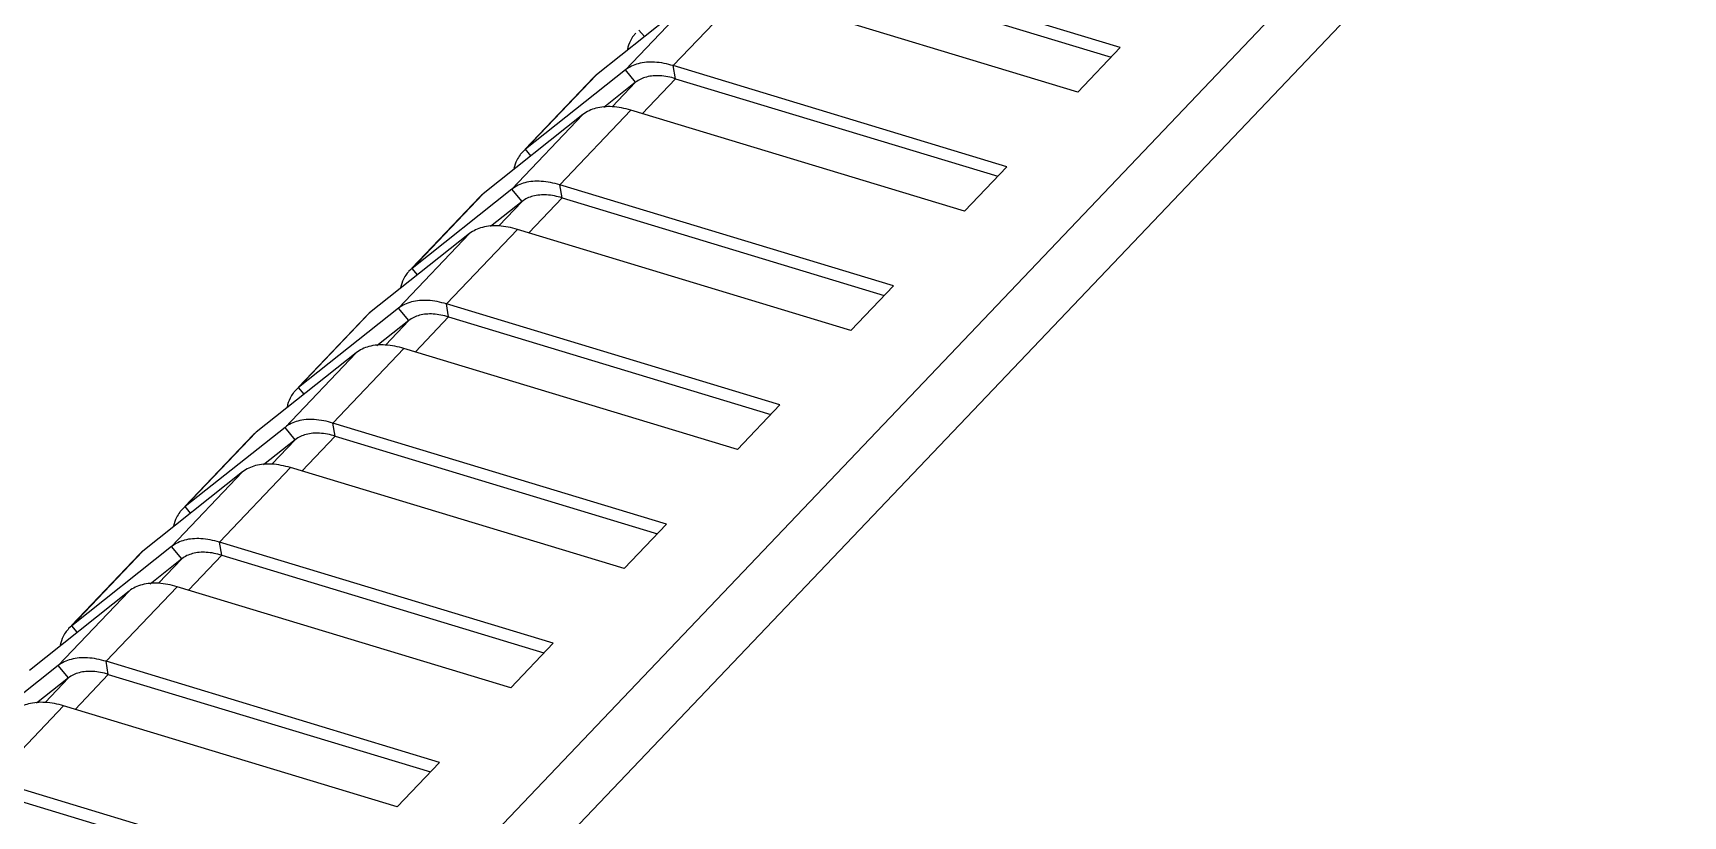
# Model space of a CAD drawing. Header units: millimetres. Extents: x 14343 to 15285, y -9166 to -7819.
# Drawn here: x 14455.6 to 14496.97, y -8299.37 to -8279.74 of the extents above; entities that cross this region are included whole.
import ezdxf

# ---------------------------------------------------------------- set-up
doc = ezdxf.new("R2010")
doc.units = ezdxf.units.MM

# ---------------------------------------------------------------- blocks, each defined once
blk = doc.blocks.new('u9')
at = {"color": 7, "linetype": 'Continuous'}
for p, q in [((-420.518, 115.604), (-314.491, 226.919)), ((-419.033, 115.154), (-313.234, 226.229)), ((-331.085, 212.705), (-339.449, 215.238)), ((-339.393, 214.911), (-331.314, 212.465)), ((-341.714, 214.013), (-344.218, 212.026)), ((-341.714, 214.013), (-343.494, 212.144)), ((-340.513, 214.121), (-342.294, 212.252)), ((-332.149, 211.588), (-340.513, 214.121)), ((-343.017, 212.979), (-343.154, 213.143)), ((-332.149, 211.588), (-331.085, 212.705)), ((-333.93, 209.719), (-342.294, 212.252)), ((-342.237, 211.925), (-342.294, 212.252)), ((-344.297, 211.954), (-346.004, 210.162)), ((-343.494, 212.144), (-345.998, 210.157)), ((-344.218, 212.026), (-345.998, 210.157)), ((-343.238, 211.835), (-344.034, 211.203)), ((-343.823, 211.221), (-343.238, 211.835)), ((-343.238, 211.835), (-343.494, 212.144)), ((-343.072, 211.048), (-342.237, 211.925)), ((-342.237, 211.925), (-334.158, 209.479)), ((-344.558, 211.027), (-347.062, 209.04)), ((-344.558, 211.027), (-346.339, 209.158)), ((-343.358, 211.135), (-345.138, 209.265)), ((-334.993, 208.602), (-343.358, 211.135)), ((-345.998, 210.157), (-346.077, 210.084)), ((-346.036, 210.128), (-346.077, 210.084)), ((-345.862, 209.992), (-345.998, 210.157)), ((-334.993, 208.602), (-333.93, 209.719)), ((-347.141, 208.968), (-348.848, 207.175)), ((-346.339, 209.158), (-348.843, 207.17)), ((-347.062, 209.04), (-348.843, 207.17)), ((-346.082, 208.849), (-346.339, 209.158)), ((-345.917, 208.062), (-345.082, 208.938)), ((-336.774, 206.732), (-345.138, 209.265)), ((-345.082, 208.938), (-345.138, 209.265)), ((-345.082, 208.938), (-337.003, 206.492)), ((-346.082, 208.849), (-346.878, 208.217)), ((-346.667, 208.235), (-346.082, 208.849)), ((-346.202, 208.148), (-347.983, 206.279)), ((-337.838, 205.616), (-346.202, 208.148)), ((-347.403, 208.041), (-349.907, 206.053)), ((-347.403, 208.041), (-349.183, 206.171)), ((-348.843, 207.17), (-348.922, 207.098)), ((-348.88, 207.142), (-348.922, 207.098)), ((-348.706, 207.006), (-348.843, 207.17)), ((-337.838, 205.616), (-336.774, 206.732)), ((-349.183, 206.171), (-351.687, 204.184)), ((-349.907, 206.053), (-351.687, 204.184)), ((-348.927, 205.862), (-349.183, 206.171)), ((-339.619, 203.746), (-347.983, 206.279)), ((-347.927, 205.952), (-347.983, 206.279)), ((-349.986, 205.981), (-351.693, 204.189)), ((-348.927, 205.862), (-349.723, 205.23)), ((-349.512, 205.248), (-348.927, 205.862)), ((-348.761, 205.075), (-347.927, 205.952)), ((-347.927, 205.952), (-339.847, 203.506)), ((-350.247, 205.054), (-352.751, 203.067)), ((-350.247, 205.054), (-352.028, 203.185)), ((-349.047, 205.162), (-350.828, 203.292)), ((-340.682, 202.629), (-349.047, 205.162)), ((-351.687, 204.184), (-351.766, 204.112)), ((-351.725, 204.155), (-351.766, 204.112)), ((-351.551, 204.02), (-351.687, 204.184)), ((-340.682, 202.629), (-339.619, 203.746)), ((-352.028, 203.185), (-354.532, 201.198)), ((-351.771, 202.876), (-352.028, 203.185)), ((-342.463, 200.76), (-350.828, 203.292)), ((-350.771, 202.966), (-350.828, 203.292)), ((-352.83, 202.995), (-354.537, 201.203)), ((-352.751, 203.067), (-354.532, 201.198)), ((-351.771, 202.876), (-352.567, 202.244)), ((-352.356, 202.262), (-351.771, 202.876)), ((-351.606, 202.089), (-350.771, 202.966)), ((-350.771, 202.966), (-342.692, 200.519)), ((-353.092, 202.068), (-355.596, 200.081)), ((-353.092, 202.068), (-354.872, 200.198)), ((-351.891, 202.175), (-353.672, 200.306)), ((-343.527, 199.643), (-351.891, 202.175)), ((-354.532, 201.198), (-354.611, 201.125)), ((-354.569, 201.169), (-354.611, 201.125)), ((-354.395, 201.033), (-354.532, 201.198)), ((-343.527, 199.643), (-342.463, 200.76)), ((-345.308, 197.773), (-353.672, 200.306)), ((-353.616, 199.979), (-353.672, 200.306)), ((-355.675, 200.008), (-357.382, 198.216)), ((-354.872, 200.198), (-357.376, 198.211)), ((-355.596, 200.081), (-357.376, 198.211)), ((-354.616, 199.89), (-355.412, 199.258)), ((-355.201, 199.276), (-354.616, 199.89)), ((-354.616, 199.89), (-354.872, 200.198)), ((-354.45, 199.103), (-353.616, 199.979)), ((-353.616, 199.979), (-345.537, 197.533)), ((-355.936, 199.082), (-358.44, 197.094)), ((-355.936, 199.082), (-357.717, 197.212)), ((-354.736, 199.189), (-356.517, 197.32)), ((-346.371, 196.656), (-354.736, 199.189)), ((-357.376, 198.211), (-357.455, 198.139)), ((-357.414, 198.182), (-357.455, 198.139)), ((-357.24, 198.047), (-357.376, 198.211)), ((-346.371, 196.656), (-345.308, 197.773)), ((-357.717, 197.212), (-360.221, 195.225)), ((-357.46, 196.903), (-357.717, 197.212)), ((-357.295, 196.116), (-356.46, 196.993)), ((-348.152, 194.787), (-356.517, 197.32)), ((-356.46, 196.993), (-356.517, 197.32)), ((-356.46, 196.993), (-348.381, 194.547)), ((-357.46, 196.903), (-358.257, 196.271)), ((-358.045, 196.289), (-357.46, 196.903)), ((-357.58, 196.203), (-359.361, 194.333)), ((-349.216, 193.67), (-357.58, 196.203)), ((-349.216, 193.67), (-348.152, 194.787)), ((-350.997, 191.801), (-359.361, 194.333)), ((-359.305, 194.006), (-351.226, 191.56))]:
    blk.add_line(p, q, dxfattribs=at)
for centre, radius, start, end in [((-342.653, 212.523), 0.797, 136.6171, 143.0963), ((-342.636, 212.51), 0.819, 143.0887, 153.6287), ((-343.739, 211.427), 0.767, 132.3726, 136.6069), ((-343.758, 211.448), 0.738, 128.4505, 132.3717), ((-345.48, 209.523), 0.819, 143.0887, 153.6287), ((-345.498, 209.536), 0.797, 136.6171, 143.0963), ((-346.584, 208.441), 0.767, 132.3726, 136.6069), ((-346.603, 208.462), 0.738, 128.4505, 132.3717), ((-348.325, 206.537), 0.819, 143.0887, 153.6287), ((-348.342, 206.55), 0.797, 136.6171, 143.0963), ((-349.447, 205.475), 0.738, 128.4505, 132.3717), ((-349.428, 205.454), 0.767, 132.3726, 136.6069), ((-351.169, 203.551), 0.819, 143.0887, 153.6287), ((-351.187, 203.564), 0.797, 136.6171, 143.0963), ((-352.273, 202.468), 0.767, 132.3726, 136.6069), ((-352.292, 202.489), 0.738, 128.4505, 132.3717), ((-354.031, 200.577), 0.797, 136.6171, 143.0963), ((-354.014, 200.564), 0.819, 143.0887, 153.6287), ((-355.117, 199.481), 0.767, 132.3726, 136.6069), ((-355.137, 199.502), 0.738, 128.4505, 132.3717), ((-356.859, 197.578), 0.819, 143.0887, 153.6287), ((-356.876, 197.591), 0.797, 136.6171, 143.0963)]:
    blk.add_arc(centre, radius, start, end, dxfattribs=at)
for points, start_tangent, end_tangent in [([(-343.37, 212.874), (-343.444, 212.657)], (-0.444088, -0.895983), (-0.207671, -0.978199)), ([(-342.294, 212.252), (-342.763, 212.339), (-343.171, 212.302), (-343.494, 212.144)], (-0.957088, 0.289796), (-0.783285, -0.621663)), ([(-342.237, 211.925), (-342.628, 211.997), (-342.969, 211.967), (-343.238, 211.835)], (-0.957088, 0.289796), (-0.783285, -0.621663)), ([(-343.826, 211.222), (-344.235, 211.185), (-344.558, 211.027)], (-0.998299, 0.05831), (-0.783285, -0.621663)), ([(-343.358, 211.135), (-343.826, 211.222)], (-0.957088, 0.289796), (-0.998299, 0.05831)), ([(-346.214, 209.887), (-346.288, 209.67)], (-0.444088, -0.895983), (-0.207671, -0.978199)), ([(-345.138, 209.265), (-345.607, 209.352), (-346.016, 209.316), (-346.339, 209.158)], (-0.957088, 0.289796), (-0.783285, -0.621663)), ([(-345.082, 208.938), (-345.472, 209.011), (-345.813, 208.981), (-346.082, 208.849)], (-0.957088, 0.289796), (-0.783285, -0.621663)), ([(-346.671, 208.235), (-347.08, 208.199), (-347.403, 208.041)], (-0.998299, 0.05831), (-0.783285, -0.621663)), ([(-346.202, 208.148), (-346.671, 208.235)], (-0.957088, 0.289796), (-0.998299, 0.05831)), ([(-349.059, 206.901), (-349.133, 206.684)], (-0.444088, -0.895983), (-0.207671, -0.978199)), ([(-347.983, 206.279), (-348.452, 206.366), (-348.86, 206.329), (-349.183, 206.171)], (-0.957088, 0.289796), (-0.783285, -0.621663)), ([(-347.927, 205.952), (-348.317, 206.025), (-348.658, 205.994), (-348.927, 205.862)], (-0.957088, 0.289796), (-0.783285, -0.621663)), ([(-349.515, 205.249), (-349.924, 205.212), (-350.247, 205.054)], (-0.998299, 0.05831), (-0.783285, -0.621663)), ([(-349.047, 205.162), (-349.515, 205.249)], (-0.957088, 0.289796), (-0.998299, 0.05831)), ([(-351.903, 203.914), (-351.977, 203.698)], (-0.444088, -0.895983), (-0.207671, -0.978199)), ([(-350.828, 203.292), (-351.296, 203.38), (-351.705, 203.343), (-352.028, 203.185)], (-0.957088, 0.289796), (-0.783285, -0.621663)), ([(-350.771, 202.966), (-351.162, 203.038), (-351.502, 203.008), (-351.771, 202.876)], (-0.957088, 0.289796), (-0.783285, -0.621663)), ([(-352.36, 202.263), (-352.769, 202.226), (-353.092, 202.068)], (-0.998299, 0.05831), (-0.783285, -0.621663)), ([(-351.891, 202.175), (-352.36, 202.263)], (-0.957088, 0.289796), (-0.998299, 0.05831)), ([(-354.748, 200.928), (-354.822, 200.711)], (-0.444088, -0.895983), (-0.207671, -0.978199)), ([(-353.672, 200.306), (-354.141, 200.393), (-354.55, 200.357), (-354.872, 200.198)], (-0.957088, 0.289796), (-0.783285, -0.621663)), ([(-353.616, 199.979), (-354.006, 200.052), (-354.347, 200.021), (-354.616, 199.89)], (-0.957088, 0.289796), (-0.783285, -0.621663)), ([(-355.205, 199.276), (-355.613, 199.24), (-355.936, 199.082)], (-0.998299, 0.05831), (-0.783285, -0.621663)), ([(-354.736, 199.189), (-355.205, 199.276)], (-0.957088, 0.289796), (-0.998299, 0.05831)), ([(-357.592, 197.942), (-357.666, 197.725)], (-0.444088, -0.895983), (-0.207671, -0.978199)), ([(-356.517, 197.32), (-356.985, 197.407), (-357.394, 197.37), (-357.717, 197.212)], (-0.957088, 0.289796), (-0.783285, -0.621663)), ([(-356.46, 196.993), (-356.851, 197.066), (-357.191, 197.035), (-357.46, 196.903)], (-0.957088, 0.289796), (-0.783285, -0.621663)), ([(-358.049, 196.29), (-358.458, 196.253), (-358.781, 196.095)], (-0.998299, 0.05831), (-0.783285, -0.621663)), ([(-357.58, 196.203), (-358.049, 196.29)], (-0.957088, 0.289796), (-0.998299, 0.05831))]:
    blk.add_spline(points, degree=3, dxfattribs=dict(at, start_tangent=start_tangent, end_tangent=end_tangent))

msp = doc.modelspace()

# ---------------------------------------------------------------- block references
msp.add_blockref('u9', (14813.948, -8492.81))

doc.saveas('drawing.dxf')
